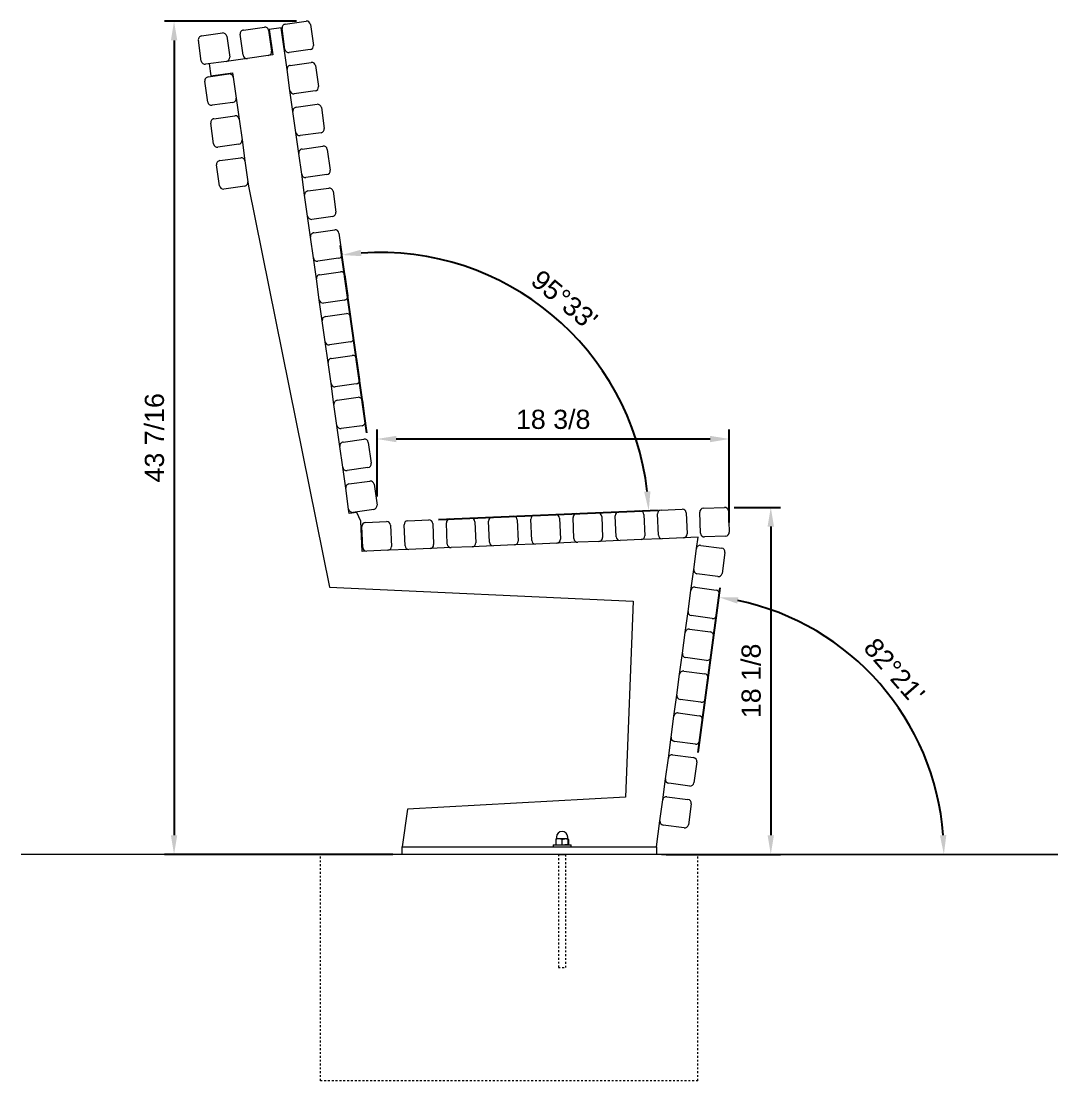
# Model space of a CAD drawing. Header units: inches. Extents: x -2 to 178, y 1 to 131.
# Drawn here: x 123.6 to 177.7, y 76.1 to 131.4 of the extents above; entities that cross this region are included whole.
import ezdxf

# ---------------------------------------------------------------- set-up
doc = ezdxf.new("R2010")
doc.units = ezdxf.units.IN
doc.linetypes.add('HIDDEN', pattern=[1.905, 1.27, -0.635])
for name, color, linetype, lineweight in [('ZANO_R', 7, 'Continuous', 0), ('ZANO_R_przerywana', 250, 'HIDDEN', 0), ('ZANO_W', 1, 'Continuous', 0)]:
    doc.layers.add(name, color=color, linetype=linetype, lineweight=lineweight)
doc.styles.get("Standard").update_dxf_attribs({"font": 'ARIALUNI.TTF'})
doc.dimstyles.new('amerykanie', dxfattribs={"dimtxt": 50, "dimasz": 50, "dimexe": 0.5, "dimexo": 0.5, "dimgap": 1, "dimtad": 1, "dimdec": 0, "dimzin": 0, "dimlunit": 5, "dimtxsty": 'Standard', "dimcen": 0.09, "dimclrd": 1, "dimclre": 1, "dimclrt": 1, "dimazin": 0, "dimtfac": 1, "dimtdec": 0, "dimtmove": 0, "dimatfit": 3, "dimfxl": 1, "dimtzin": 0, "dimarcsym": 1})

# ---------------------------------------------------------------- blocks, each defined once
blk = doc.blocks.new('*D364')
at = {"layer": 'ZANO_W', "color": 1, "lineweight": -2}
for p, q in [((137.95, 131.357), (131.058, 131.357)), ((131.558, 130.357), (131.558, 88.899)), ((142.964, 87.899), (131.058, 87.899))]:
    blk.add_line(p, q, dxfattribs=at)
at = {"layer": 'ZANO_W', "color": 1}
for points in [[(131.725, 130.357), (131.392, 130.357), (131.558, 131.357)], [(131.392, 88.899), (131.725, 88.899), (131.558, 87.899)]]:
    blk.add_solid(points, dxfattribs=at)
at = {"layer": 'ZANO_W', "color": 1, "insert": (130.539, 109.628), "char_height": 1, "attachment_point": 5, "rotation": 90}
blk.add_mtext('43 7/16', dxfattribs=at)
blk = doc.blocks.new('*D365')
at = {"layer": 'ZANO_W', "color": 1, "lineweight": -2}
for p, q in [((160.767, 105.999), (163.183, 105.999)), ((162.683, 104.999), (162.683, 88.899)), ((157.22, 87.899), (163.183, 87.899))]:
    blk.add_line(p, q, dxfattribs=at)
at = {"layer": 'ZANO_W', "color": 1}
for points in [[(162.849, 104.999), (162.516, 104.999), (162.683, 105.999)], [(162.516, 88.899), (162.849, 88.899), (162.683, 87.899)]]:
    blk.add_solid(points, dxfattribs=at)
at = {"layer": 'ZANO_W', "color": 1, "insert": (161.663, 96.949), "char_height": 1, "attachment_point": 5, "rotation": 90}
blk.add_mtext('18 1/8', dxfattribs=at)
blk = doc.blocks.new('*D366')
at = {"layer": 'ZANO_W', "color": 1, "lineweight": -2}
for p, q in [((142.147, 106.572), (142.147, 110.065)), ((160.518, 105.209), (160.518, 110.065)), ((159.518, 109.565), (143.147, 109.565))]:
    blk.add_line(p, q, dxfattribs=at)
at = {"layer": 'ZANO_W', "color": 1}
for points in [[(143.147, 109.731), (143.147, 109.398), (142.147, 109.565)], [(159.518, 109.398), (159.518, 109.731), (160.518, 109.565)]]:
    blk.add_solid(points, dxfattribs=at)
at = {"layer": 'ZANO_W', "color": 1, "insert": (151.333, 110.584), "char_height": 1, "attachment_point": 5}
blk.add_mtext('18 3/8', dxfattribs=at)
blk = doc.blocks.new('*D371')
at = {"layer": 'ZANO_W', "color": 1, "lineweight": -2}
for p, q in [((141.617, 109.884), (140.248, 119.66)), ((145.347, 105.369), (156.817, 105.853))]:
    blk.add_line(p, q, dxfattribs=at)
blk.add_arc((142.268, 105.238), 14.062, 6.4956, 93.8993, dxfattribs=at)
at = {"layer": 'ZANO_W', "color": 1}
for points in [[(141.295, 119.434), (141.329, 119.102), (140.317, 119.164)], [(156.074, 106.816), (156.406, 106.842), (156.318, 105.832)]]:
    blk.add_solid(points, dxfattribs=at)
at = {"layer": 'ZANO_W', "color": 1, "insert": (151.92, 116.821), "char_height": 1, "attachment_point": 5, "rotation": 320.1974}
blk.add_mtext("95%%d33'", dxfattribs=at)
blk = doc.blocks.new('*D372')
at = {"layer": 'ZANO_W', "color": 1, "lineweight": -2}
blk.add_line((158.891, 93.22), (160.043, 101.808), dxfattribs=at)
blk.add_arc((158.177, 87.899), 13.534, 4.2344, 78.1236, dxfattribs=at)
at = {"layer": 'ZANO_W', "color": 1}
for points in [[(160.99, 101.307), (160.934, 100.979), (159.977, 101.312)], [(171.507, 88.892), (171.84, 88.904), (171.711, 87.899)]]:
    blk.add_solid(points, dxfattribs=at)
at = {"layer": 'ZANO_W', "color": 1, "insert": (169.127, 97.478), "char_height": 1, "attachment_point": 5, "rotation": 311.179}
blk.add_mtext("82%%d21'", dxfattribs=at)

msp = doc.modelspace()

# ---------------------------------------------------------------- linework, layer by layer
at = {"layer": 'ZANO_R'}
for p, q in [((135.17516, 130.89835), (136.26686, 131.05128)), ((137.14647, 131.01549), (136.52264, 130.9281)), ((137.45234, 128.83209), (137.14647, 131.01549)), ((137.35856, 131.20422), (138.45026, 131.35715)), ((138.67252, 131.18952), (138.82545, 130.09782)), ((132.99176, 130.59247), (134.08346, 130.74541)), ((134.30572, 130.57777), (134.45865, 129.48607)), ((135.16046, 129.58439), (135.00752, 130.67609)), ((136.48912, 130.88365), (136.64205, 129.79195)), ((136.52264, 130.9281), (136.70835, 129.60246)), ((137.34386, 129.89026), (137.19092, 130.98196)), ((132.97706, 129.27852), (132.82412, 130.37022)), ((135.38272, 129.41675), (134.29102, 129.26382)), ((136.47442, 129.56969), (135.38272, 129.41675)), ((136.70835, 129.60246), (136.47442, 129.56969)), ((138.65782, 129.87556), (137.56612, 129.72263)), ((134.29102, 129.26382), (133.19932, 129.11088)), ((133.394, 129.13815), (133.4814, 128.51433)), ((137.60528, 127.74039), (137.45234, 128.83209)), ((137.61998, 129.05435), (138.71168, 129.20728)), ((138.93394, 129.03965), (139.08687, 127.94795)), ((133.31646, 127.13957), (133.16352, 128.23127)), ((133.33116, 128.45353), (134.42286, 128.60646)), ((133.4814, 128.51433), (134.61234, 128.67276)), ((134.61234, 128.67276), (134.64512, 128.43882)), ((134.64512, 128.43882), (134.79805, 127.34713)), ((137.75822, 126.64869), (137.60528, 127.74039)), ((138.91924, 127.72569), (137.82754, 127.57275)), ((134.63042, 127.12487), (133.53872, 126.97193)), ((134.79805, 127.34713), (134.95099, 126.25543)), ((137.91115, 125.55699), (137.75822, 126.64869)), ((137.92585, 126.87095), (139.01755, 127.02388)), ((139.23981, 126.85625), (139.39274, 125.76455)), ((133.62233, 124.95617), (133.4694, 126.04787)), ((133.63703, 126.27013), (134.72873, 126.42306)), ((134.95099, 126.25543), (135.10393, 125.16373)), ((138.06409, 124.46529), (137.91115, 125.55699)), ((139.22511, 125.54229), (138.13341, 125.38935)), ((134.93629, 124.94147), (133.84459, 124.78853)), ((135.10393, 125.16373), (135.25686, 124.07203)), ((138.21703, 123.37359), (138.06409, 124.46529)), ((138.23173, 124.68755), (139.32343, 124.84048)), ((139.54568, 124.67285), (139.69862, 123.58115)), ((133.92821, 122.77277), (133.77527, 123.86447)), ((133.94291, 124.08673), (135.03461, 124.23966)), ((135.25686, 124.07203), (135.4098, 122.98033)), ((138.36996, 122.28189), (138.21703, 123.37359)), ((139.53098, 123.35889), (138.43928, 123.20596)), ((135.24216, 122.75807), (134.15046, 122.60514)), ((135.4098, 122.98033), (135.44257, 122.74639)), ((135.44257, 122.74639), (139.65856, 101.83773)), ((138.5229, 121.19019), (138.36996, 122.28189)), ((138.5376, 122.50415), (139.6293, 122.65709)), ((139.85155, 122.48945), (140.00449, 121.39775)), ((138.67583, 120.09849), (138.5229, 121.19019)), ((139.83685, 121.17549), (138.74515, 121.02256)), ((138.82877, 119.00679), (138.67583, 120.09849)), ((138.84347, 120.32075), (139.93517, 120.47369)), ((140.15743, 120.30605), (140.31036, 119.21435)), ((138.98171, 117.91509), (138.82877, 119.00679)), ((140.14273, 118.99209), (139.05103, 118.83916)), ((139.14934, 118.13735), (140.24104, 118.29029)), ((139.13464, 116.82339), (138.98171, 117.91509)), ((140.4633, 118.12265), (140.61624, 117.03095)), ((139.28758, 115.7317), (139.13464, 116.82339)), ((140.4486, 116.80869), (139.3569, 116.65576)), ((139.45521, 115.95395), (140.54692, 116.10689)), ((139.44052, 114.63999), (139.28758, 115.7317)), ((140.76917, 115.93925), (140.92211, 114.84755)), ((139.59345, 113.5483), (139.44052, 114.63999)), ((140.75447, 114.62529), (139.66277, 114.47236)), ((139.76109, 113.77055), (140.85279, 113.92349)), ((139.74639, 112.4566), (139.59345, 113.5483)), ((141.07504, 113.75585), (141.22798, 112.66415)), ((139.89932, 111.3649), (139.74639, 112.4566)), ((141.06034, 112.4419), (139.96864, 112.28896)), ((140.06696, 111.58715), (141.15866, 111.74009)), ((140.05226, 110.2732), (139.89932, 111.3649)), ((141.38092, 111.57245), (141.53385, 110.48075)), ((140.2052, 109.1815), (140.05226, 110.2732)), ((141.36622, 110.2585), (140.27452, 110.10556)), ((140.37283, 109.40375), (141.46453, 109.55669)), ((140.35813, 108.0898), (140.2052, 109.1815)), ((141.68679, 109.38905), (141.83972, 108.29735)), ((140.51107, 106.9981), (140.35813, 108.0898)), ((141.67209, 108.0751), (140.58039, 107.92216)), ((140.67871, 107.22035), (141.7704, 107.37329)), ((140.664, 105.9064), (140.51107, 106.9981)), ((141.99266, 107.20565), (142.1456, 106.11395)), ((140.69678, 105.67246), (140.664, 105.9064)), ((141.08667, 105.72708), (140.69678, 105.67246)), ((141.97796, 105.8917), (140.88626, 105.73876)), ((141.30364, 105.27831), (141.08667, 105.72708)), ((150.35414, 105.58016), (151.45552, 105.62671)), ((152.5569, 105.67326), (153.65827, 105.71981)), ((154.75965, 105.76636), (155.86103, 105.81291)), ((156.06601, 105.62454), (156.11256, 104.52317)), ((156.82059, 104.55309), (156.77404, 105.65447)), ((156.9624, 105.85946), (158.06378, 105.90601)), ((158.26877, 105.71764), (158.31532, 104.61627)), ((159.02334, 104.64619), (158.97679, 105.74757)), ((159.16516, 105.95256), (160.26653, 105.99911)), ((160.47152, 105.81074), (160.51807, 104.70937)), ((141.37022, 103.70305), (141.30364, 105.27831)), ((141.54313, 105.20776), (142.64451, 105.25431)), ((142.84949, 105.06595), (142.89604, 103.96457)), ((143.60407, 103.99449), (143.55752, 105.09587)), ((143.74588, 105.30086), (144.84726, 105.34741)), ((145.05225, 105.15905), (145.0988, 104.05767)), ((145.80682, 104.08759), (145.76027, 105.18897)), ((145.94864, 105.39396), (147.05001, 105.44051)), ((147.255, 105.25215), (147.30155, 104.15077)), ((148.00958, 104.18069), (147.96303, 105.28207)), ((148.15139, 105.48706), (149.25277, 105.53361)), ((149.45775, 105.34524), (149.5043, 104.24387)), ((150.21233, 104.27379), (150.16578, 105.37517)), ((151.66051, 105.43834), (151.70706, 104.33697)), ((152.41508, 104.36689), (152.36853, 105.46827)), ((153.86326, 105.53144), (153.90981, 104.43007)), ((154.61784, 104.45999), (154.57129, 105.56137)), ((141.40132, 103.90139), (141.35477, 105.00277)), ((160.32971, 104.50438), (159.22833, 104.45783)), ((147.11319, 103.94578), (146.01181, 103.89923)), ((148.21456, 103.99233), (147.11319, 103.94578)), ((149.31594, 104.03888), (148.21456, 103.99233)), ((150.41732, 104.08543), (149.31594, 104.03888)), ((151.51869, 104.13198), (150.41732, 104.08543)), ((152.62007, 104.17853), (151.51869, 104.13198)), ((153.72145, 104.22508), (152.62007, 104.17853)), ((154.82282, 104.27163), (153.72145, 104.22508)), ((155.9242, 104.31818), (154.82282, 104.27163)), ((157.02558, 104.36473), (155.9242, 104.31818)), ((158.12695, 104.41128), (157.02558, 104.36473)), ((158.8872, 104.44341), (158.12695, 104.41128)), ((158.8075, 103.8494), (158.8872, 104.44341)), ((159.02878, 104.01832), (160.12134, 103.87173)), ((141.6063, 103.71303), (141.37022, 103.70305)), ((142.70768, 103.75958), (141.6063, 103.71303)), ((143.80906, 103.80613), (142.70768, 103.75958)), ((144.91043, 103.85268), (143.80906, 103.80613)), ((146.01181, 103.89923), (144.91043, 103.85268)), ((158.6609, 102.75683), (158.8075, 103.8494)), ((160.29027, 103.65045), (160.14368, 102.55788)), ((158.51431, 101.66426), (158.6609, 102.75683)), ((159.9224, 102.38895), (158.82983, 102.53555)), ((139.65856, 101.83773), (155.49939, 101.11085)), ((158.73559, 101.83318), (159.82816, 101.68659)), ((158.36771, 100.57169), (158.51431, 101.66426)), ((159.99708, 101.46531), (159.85049, 100.37274)), ((155.49939, 101.11085), (155.10711, 90.87588)), ((158.22112, 99.47912), (158.36771, 100.57169)), ((159.62921, 100.20382), (158.53664, 100.35041)), ((158.4424, 99.64804), (159.53497, 99.50145)), ((158.07453, 98.38655), (158.22112, 99.47912)), ((159.70389, 99.28017), (159.5573, 98.1876)), ((157.92793, 97.29398), (158.07453, 98.38655)), ((159.33602, 98.01868), (158.24345, 98.16527)), ((157.78134, 96.20141), (157.92793, 97.29398)), ((158.14921, 97.4629), (159.24178, 97.31631)), ((159.41071, 97.09503), (159.26411, 96.00246)), ((157.63475, 95.10884), (157.78134, 96.20141)), ((159.04283, 95.83354), (157.95026, 95.98013)), ((157.48815, 94.01627), (157.63475, 95.10884)), ((157.85602, 95.27777), (158.94859, 95.13117)), ((159.11752, 94.90989), (158.97092, 93.81732)), ((157.34156, 92.9237), (157.48815, 94.01627)), ((158.74965, 93.6484), (157.65708, 93.79499)), ((157.19496, 91.83113), (157.34156, 92.9237)), ((157.56284, 93.09263), (158.65541, 92.94603)), ((158.82433, 92.72475), (158.67774, 91.63218)), ((157.04837, 90.73856), (157.19496, 91.83113)), ((158.45646, 91.46326), (157.36389, 91.60985)), ((155.10711, 90.87588), (143.7284, 90.26088)), ((156.90178, 89.64599), (157.04837, 90.73856)), ((157.26965, 90.90749), (158.36222, 90.76089)), ((143.7284, 90.26088), (143.46427, 88.29238)), ((158.53114, 90.53961), (158.38455, 89.44705)), ((156.72016, 88.29238), (156.90178, 89.64599)), ((158.16327, 89.27812), (157.0707, 89.42472)), ((151.47441, 88.67763), (151.47441, 88.41893)), ((151.62664, 88.70576), (151.48442, 88.70576)), ((151.50363, 88.80419), (151.50363, 88.71561)), ((151.94112, 88.70576), (151.62664, 88.70576)), ((151.77887, 88.67763), (151.77887, 88.41893)), ((152.11339, 88.70576), (151.94112, 88.70576)), ((152.09418, 88.71561), (152.09418, 88.80419)), ((152.10337, 88.67763), (152.10337, 88.41893)), ((152.1234, 88.67763), (152.1234, 88.41893)), ((177.6545, 87.89868), (123.58422, 87.89868)), ((158.8855, 87.89868), (139.2005, 87.89868)), ((158.8855, 87.89868), (139.2005, 87.89868)), ((143.46427, 87.89868), (143.46427, 88.29238)), ((143.46427, 88.29238), (143.61562, 88.29238)), ((143.61562, 88.29238), (156.55654, 88.29238)), ((151.32646, 88.3908), (151.32646, 88.29238)), ((151.32646, 88.3908), (152.26312, 88.3908)), ((151.60251, 87.89868), (151.9953, 87.89868)), ((151.60251, 87.89868), (151.9953, 87.89868)), ((152.26312, 88.3908), (152.27134, 88.3908)), ((152.27134, 88.29238), (152.27134, 88.3908)), ((156.55654, 88.29238), (156.72015, 88.29238)), ((156.72015, 88.29238), (156.72016, 88.29238)), ((156.72015, 88.29238), (156.72015, 87.89868)), ((156.9788, 87.89868), (177.6545, 87.89868))]:
    msp.add_line(p, q, dxfattribs=at)
at = {"layer": 'ZANO_R', "flags": 128}
for points in [[(151.62664, 88.70576), (151.51011, 88.6888), (151.47441, 88.67763)], [(151.48442, 88.70576), (151.48371, 88.70561), (151.47905, 88.69724), (151.47441, 88.67763)], [(151.77887, 88.67763), (151.66582, 88.70377), (151.62664, 88.70576)], [(151.77887, 88.67763), (151.85836, 88.69804), (151.94112, 88.70576)], [(152.10337, 88.67763), (152.10828, 88.69804), (152.11339, 88.70576)], [(152.11339, 88.70576), (152.1141, 88.70561), (152.11876, 88.69724), (152.1234, 88.67763)], [(151.47441, 88.41893), (151.51011, 88.40777), (151.62664, 88.3908)], [(151.47441, 88.41893), (151.47931, 88.39852), (151.48442, 88.3908)], [(151.62664, 88.3908), (151.66582, 88.3928), (151.77887, 88.41893)], [(152.10337, 88.41893), (152.02388, 88.39852), (151.94112, 88.3908)], [(152.11339, 88.3908), (152.11267, 88.39096), (152.10801, 88.39932), (152.10337, 88.41893)], [(152.1234, 88.41893), (152.1185, 88.39852), (152.11339, 88.3908)]]:
    msp.add_lwpolyline(points, dxfattribs=at)
at = {"layer": 'ZANO_R'}
for centre, radius, start, end in [((136.29417, 130.85634), 0.19685, 7.974668, 97.974668), ((137.38587, 131.00927), 0.19685, 97.974668, 187.974668), ((138.47757, 131.16221), 0.19685, 7.974668, 97.974668), ((133.01907, 130.39753), 0.19685, 97.974668, 187.974668), ((134.11077, 130.55046), 0.19685, 7.974668, 97.974668), ((135.20247, 130.7034), 0.19685, 97.974668, 187.974668), ((137.53881, 129.91757), 0.19685, 187.974668, 277.974668), ((138.63051, 130.07051), 0.19685, 277.974668, 7.974668), ((134.26371, 129.45876), 0.19685, 277.974668, 7.974668), ((135.35541, 129.6117), 0.19685, 187.974668, 277.974668), ((136.44711, 129.76464), 0.19685, 277.974668, 7.974668), ((133.17201, 129.30583), 0.19685, 187.974668, 277.974668), ((137.64729, 128.8594), 0.19685, 97.974668, 187.974668), ((138.73899, 129.01234), 0.19685, 7.974668, 97.974668), ((133.35847, 128.25858), 0.19685, 97.974668, 187.974668), ((134.45017, 128.41152), 0.19685, 7.974668, 97.974668), ((137.80023, 127.7677), 0.19685, 187.974668, 277.974668), ((138.89193, 127.92064), 0.19685, 277.974668, 7.974668), ((133.51141, 127.16688), 0.19685, 187.974668, 277.974668), ((134.60311, 127.31982), 0.19685, 277.974668, 7.974668), ((137.95316, 126.676), 0.19685, 97.974668, 187.974668), ((139.04486, 126.82894), 0.19685, 7.974668, 97.974668), ((133.66434, 126.07518), 0.19685, 97.974668, 187.974668), ((134.75604, 126.22812), 0.19685, 7.974668, 97.974668), ((138.1061, 125.5843), 0.19685, 187.974668, 277.974668), ((139.1978, 125.73724), 0.19685, 277.974668, 7.974668), ((133.81728, 124.98348), 0.19685, 187.974668, 277.974668), ((134.90898, 125.13642), 0.19685, 277.974668, 7.974668), ((138.25904, 124.4926), 0.19685, 97.974668, 187.974668), ((139.35074, 124.64554), 0.19685, 7.974668, 97.974668), ((133.97022, 123.89178), 0.19685, 97.974668, 187.974668), ((135.06192, 124.04472), 0.19685, 7.974668, 97.974668), ((138.41197, 123.4009), 0.19685, 187.974668, 277.974668), ((139.50367, 123.55384), 0.19685, 277.974668, 7.974668), ((134.12315, 122.80008), 0.19685, 187.974668, 277.974668), ((135.21485, 122.95302), 0.19685, 277.974668, 7.974668), ((138.56491, 122.3092), 0.19685, 97.974668, 187.974668), ((139.65661, 122.46214), 0.19685, 7.974668, 97.974668), ((138.71784, 121.2175), 0.19685, 187.974668, 277.974668), ((139.80954, 121.37044), 0.19685, 277.974668, 7.974668), ((138.87078, 120.1258), 0.19685, 97.974668, 187.974668), ((139.96248, 120.27874), 0.19685, 7.974668, 97.974668), ((139.02372, 119.0341), 0.19685, 187.974668, 277.974668), ((140.11542, 119.18704), 0.19685, 277.974668, 7.974668), ((140.26835, 118.09534), 0.19685, 7.974668, 97.974668), ((139.17665, 117.9424), 0.19685, 97.974668, 187.974668), ((139.32959, 116.8507), 0.19685, 187.974668, 277.974668), ((140.42129, 117.00364), 0.19685, 277.974668, 7.974668), ((140.57422, 115.91194), 0.19685, 7.974668, 97.974668), ((139.48253, 115.759), 0.19685, 97.974668, 187.974668), ((139.63546, 114.6673), 0.19685, 187.974668, 277.974668), ((140.72716, 114.82024), 0.19685, 277.974668, 7.974668), ((140.8801, 113.72854), 0.19685, 7.974668, 97.974668), ((139.7884, 113.57561), 0.19685, 97.974668, 187.974668), ((139.94133, 112.48391), 0.19685, 187.974668, 277.974668), ((141.03303, 112.63684), 0.19685, 277.974668, 7.974668), ((141.18597, 111.54514), 0.19685, 7.974668, 97.974668), ((140.09427, 111.39221), 0.19685, 97.974668, 187.974668), ((140.24721, 110.30051), 0.19685, 187.974668, 277.974668), ((141.33891, 110.45344), 0.19685, 277.974668, 7.974668), ((141.49184, 109.36174), 0.19685, 7.974668, 97.974668), ((140.40014, 109.20881), 0.19685, 97.974668, 187.974668), ((140.55308, 108.11711), 0.19685, 187.974668, 277.974668), ((141.64478, 108.27004), 0.19685, 277.974668, 7.974668), ((141.79771, 107.17834), 0.19685, 7.974668, 97.974668), ((140.70601, 107.02541), 0.19685, 97.974668, 187.974668), ((140.85895, 105.93371), 0.19685, 187.974668, 277.974668), ((141.95065, 106.08664), 0.19685, 277.974668, 7.974668), ((150.36246, 105.38348), 0.19685, 92.420174, 182.420174), ((151.46383, 105.43003), 0.19685, 2.420174, 92.420174), ((152.56521, 105.47658), 0.19685, 92.420174, 182.420174), ((153.66659, 105.52313), 0.19685, 2.420174, 92.420174), ((154.76796, 105.56968), 0.19685, 92.420174, 182.420174), ((155.86934, 105.61623), 0.19685, 2.420174, 92.420174), ((156.97072, 105.66278), 0.19685, 92.420174, 182.420174), ((158.07209, 105.70933), 0.19685, 2.420174, 92.420174), ((159.17347, 105.75588), 0.19685, 92.420174, 182.420174), ((160.27485, 105.80243), 0.19685, 2.420174, 92.420174), ((141.55144, 105.01108), 0.19685, 92.420174, 182.420174), ((142.65282, 105.05763), 0.19685, 2.420174, 92.420174), ((143.7542, 105.10418), 0.19685, 92.420174, 182.420174), ((144.85557, 105.15073), 0.19685, 2.420174, 92.420174), ((145.95695, 105.19728), 0.19685, 92.420174, 182.420174), ((147.05833, 105.24383), 0.19685, 2.420174, 92.420174), ((148.1597, 105.29038), 0.19685, 92.420174, 182.420174), ((149.26108, 105.33693), 0.19685, 2.420174, 92.420174), ((155.91589, 104.51485), 0.19685, 272.420174, 2.420174), ((157.01727, 104.5614), 0.19685, 182.420174, 272.420174), ((158.11864, 104.60795), 0.19685, 272.420174, 2.420174), ((159.22002, 104.6545), 0.19685, 182.420174, 272.420174), ((160.3214, 104.70105), 0.19685, 272.420174, 2.420174), ((142.69937, 103.95626), 0.19685, 272.420174, 2.420174), ((143.80075, 104.00281), 0.19685, 182.420174, 272.420174), ((144.90212, 104.04936), 0.19685, 272.420174, 2.420174), ((146.0035, 104.09591), 0.19685, 182.420174, 272.420174), ((147.10488, 104.14246), 0.19685, 272.420174, 2.420174), ((148.20625, 104.18901), 0.19685, 182.420174, 272.420174), ((149.30763, 104.23556), 0.19685, 272.420174, 2.420174), ((150.40901, 104.28211), 0.19685, 182.420174, 272.420174), ((151.51038, 104.32866), 0.19685, 272.420174, 2.420174), ((152.61176, 104.37521), 0.19685, 182.420174, 272.420174), ((153.71314, 104.42176), 0.19685, 272.420174, 2.420174), ((154.81451, 104.4683), 0.19685, 182.420174, 272.420174), ((159.0026, 103.82322), 0.19685, 82.358066, 172.358066), ((141.59799, 103.90971), 0.19685, 182.420174, 272.420174), ((160.09517, 103.67663), 0.19685, 352.358066, 82.358066), ((158.856, 102.73065), 0.19685, 172.358066, 262.358066), ((159.94857, 102.58406), 0.19685, 262.358066, 352.358066), ((158.70941, 101.63808), 0.19685, 82.358066, 172.358066), ((159.80198, 101.49149), 0.19685, 352.358066, 82.358066), ((158.56282, 100.54551), 0.19685, 172.358066, 262.358066), ((159.65539, 100.39892), 0.19685, 262.358066, 352.358066), ((158.41622, 99.45294), 0.19685, 82.358066, 172.358066), ((159.50879, 99.30635), 0.19685, 352.358066, 82.358066), ((158.26963, 98.36037), 0.19685, 172.358066, 262.358066), ((159.3622, 98.21378), 0.19685, 262.358066, 352.358066), ((158.12303, 97.2678), 0.19685, 82.358066, 172.358066), ((159.2156, 97.12121), 0.19685, 352.358066, 82.358066), ((157.97644, 96.17523), 0.19685, 172.358066, 262.358066), ((159.06901, 96.02864), 0.19685, 262.358066, 352.358066), ((157.82985, 95.08266), 0.19685, 82.358066, 172.358066), ((158.92242, 94.93607), 0.19685, 352.358066, 82.358066), ((157.68325, 93.99009), 0.19685, 172.358066, 262.358066), ((158.77582, 93.8435), 0.19685, 262.358066, 352.358066), ((157.53666, 92.89753), 0.19685, 82.358066, 172.358066), ((158.62923, 92.75093), 0.19685, 352.358066, 82.358066), ((157.39007, 91.80496), 0.19685, 172.358066, 262.358066), ((158.48264, 91.65836), 0.19685, 262.358066, 352.358066), ((157.24347, 90.71239), 0.19685, 82.358066, 172.358066), ((158.33604, 90.56579), 0.19685, 352.358066, 82.358066), ((157.09688, 89.61982), 0.19685, 172.358066, 262.358066), ((151.7989, 88.80419), 0.29527, 0, 180), ((158.18945, 89.47322), 0.19685, 262.358066, 352.358066), ((151.49379, 88.7156), 0.00984, 270, 0), ((151.93706, 88.20035), 0.50543, 70.788658, 89.539343), ((152.10402, 88.7156), 0.00984, 180, 270), ((151.94518, 88.89621), 0.50543, 250.788649, 269.539352)]:
    msp.add_arc(centre, radius, start, end, dxfattribs=at)
at = {"layer": 'ZANO_R_przerywana', "ltscale": 0.05}
for p, q in [((139.2005, 76.08768), (139.2005, 87.89868)), ((139.2005, 76.08768), (139.2005, 87.89868)), ((151.60205, 87.89868), (151.60205, 81.99318)), ((151.99575, 81.99318), (151.99575, 87.89868)), ((158.8855, 76.08768), (158.8855, 87.89868)), ((158.8855, 76.08768), (158.8855, 87.89868)), ((151.60205, 81.99318), (151.99575, 81.99318)), ((151.60251, 81.99318), (151.9953, 81.99318)), ((158.8855, 76.08768), (139.2005, 76.08768)), ((158.8855, 76.08768), (139.2005, 76.08768))]:
    msp.add_line(p, q, dxfattribs=at)

# ---------------------------------------------------------------- dimensions: what is measured, and where the dimension line sits
at = {"layer": 'ZANO_W'}
for base, p1, p2, picture, middle in [((131.55823, 87.89868), (138.45026, 131.35715), (143.46427, 87.89868), '*D364', (130.53913, 109.62792)), ((162.68255, 87.89868), (160.26653, 105.99911), (156.72015, 87.89868), '*D365', (161.66345, 96.94889))]:
    dim = msp.add_linear_dim(base=base, p1=p1, p2=p2, angle=90, dimstyle='amerykanie', override={"dimtxt": 1, "dimasz": 1, "dimgap": 0.5, "dimdec": 4, "dimaunit": 1, "dimadec": 1, "dimtdec": 4, "dimtmove": 1, "dimfrac": 2}, dxfattribs=at)
    dim.commit()
    dim.dimension.update_dxf_attribs({"geometry": picture, "text_midpoint": middle})
for base, line1, line2, picture, middle in [((153.88871, 113.15693), ((141.68679, 109.38905), (141.83972, 108.29735)), ((143.74588, 105.30086), (144.84726, 105.34741)), '*D371', (151.91967, 116.82134)), ((170.18678, 94.13808), ((177.6545, 87.89868), (123.58422, 87.89868)), ((158.82433, 92.72475), (158.67774, 91.63218)), '*D372', (169.12721, 97.47796))]:
    dim = msp.add_angular_dim_2l(base=base, line1=line1, line2=line2, dimstyle='amerykanie', override={"dimtxt": 1, "dimasz": 1, "dimgap": 0.5, "dimdec": 4, "dimaunit": 1, "dimadec": 1, "dimtdec": 4, "dimtmove": 1, "dimfrac": 2}, dxfattribs=at)
    dim.commit()
    dim.dimension.update_dxf_attribs({"geometry": picture, "text_midpoint": middle})
dim = msp.add_linear_dim(base=(142.14696, 109.56469), p1=(160.51807, 104.70937), p2=(142.14696, 106.07208), dimstyle='amerykanie', override={"dimtxt": 1, "dimasz": 1, "dimgap": 0.5, "dimdec": 4, "dimaunit": 1, "dimadec": 1, "dimtdec": 4, "dimtmove": 1, "dimfrac": 2}, dxfattribs=at)
dim.commit()
dim.dimension.update_dxf_attribs({"geometry": '*D366', "text_midpoint": (151.33252, 110.58379)})

doc.saveas('drawing.dxf')
